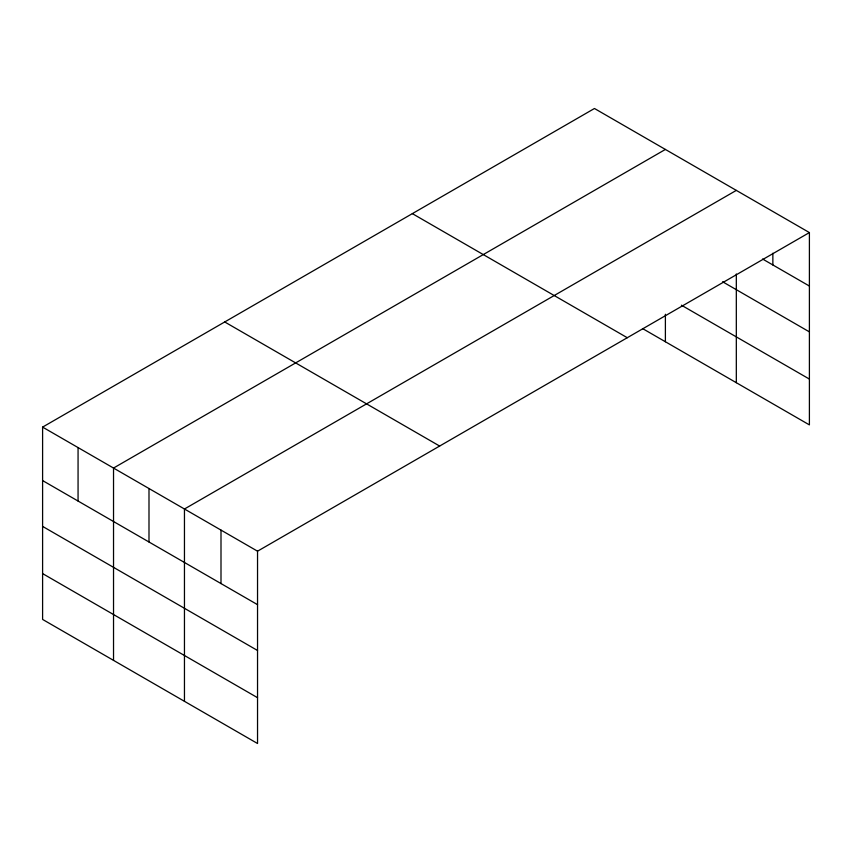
<?xml version="1.0" encoding="UTF-8"?>
<svg xmlns="http://www.w3.org/2000/svg" width="852" height="852" viewBox="0 0 852 852"><rect width="100%" height="100%" fill="white"/><g stroke="black" fill="none" stroke-linecap="round" stroke-linejoin="round"><path stroke-width="1.28" d="M809.4 232.575L594.462 108.492L42.6 427.108L42.6 619.425L257.538 743.508L257.538 551.191L809.4 232.575L809.4 424.892L642.514 328.542M665.391 149.441L113.529 468.057L113.529 660.375M736.32 190.39L184.458 509.006L184.458 701.324M762.583 259.019L809.4 286.048M722.592 281.756L809.4 331.875M681.408 305.186L809.4 379.076M412.347 213.628L627.285 337.722M224.715 321.96L439.653 446.054M42.6 427.108L257.538 551.191M42.6 480.571L257.538 604.664M42.6 526.398L257.538 650.491M42.6 573.598L257.538 697.692M772.86 253.214L772.86 264.961M736.32 273.971L736.32 382.708M665.391 314.26L665.391 341.758M220.998 530.104L220.998 583.577M148.994 488.526L148.994 542M78.064 447.577L78.064 501.051"/></g></svg>
